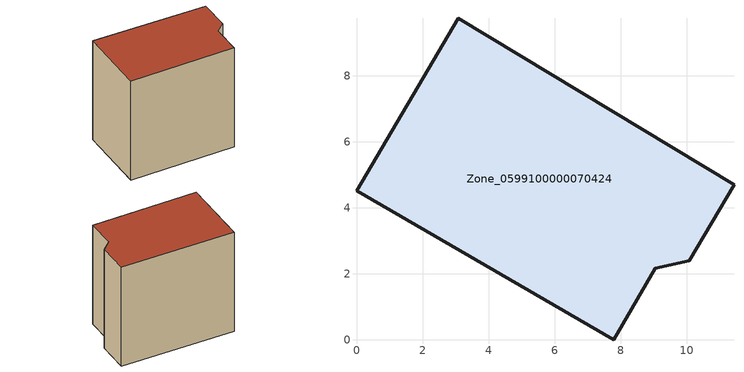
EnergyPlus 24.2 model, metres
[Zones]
Zone_0599100000070424
 floor ground (C_G): 0,4.51 3.08,9.74 11.44,4.7 10.08,2.4 9.05,2.16 7.79,0 z0
 wall outside (C_F): 3.08,9.74 0,4.51 7.79,0 9.05,2.16 10.08,2.4 11.44,4.7 3.08,9.74 z0:9.25
 roof outside (C_R): 11.44,4.7 3.08,9.74 0,4.51 7.79,0 9.05,2.16 10.08,2.4 z9.25
[BUILDING]
Pand.0599100000070424: North Axis=0; Terrain=City; Loads Convergence Tolerance Value=0.04; Temperature Convergence Tolerance Value=0.4; Solar Distribution=FullExterior; Maximum Number of Warmup Days=25; Minimum Number of Warmup Days=1
[Site:Location]
Rotterdam.The.Hague.AP_ZH_NLD Design_Conditions: Latitude=51.96; Longitude=4.45; Time Zone=1; Elevation=-4.5
[SITE:GROUNDTEMPERATURE:BUILDINGSURFACE]
18, 18, 18, 18, 18, 18, 18, 18, 18, 18, 18, 18
[MATERIAL] Thermal Absorptance=0.9; Solar Absorptance=0.7; Visible Absorptance=0.7
Name | Roughness | Thickness | Conductivity | Density | Specific Heat
G.TI.1946 | MediumSmooth | 0.15 | 1 | 540 | 1210
F.TI.1946 | Rough | 0.3 | 0.857143 | 1920 | 840
R.TI.1946 | MediumRough | 0.2 | 0.1 | 1500 | 1000
[CONSTRUCTION]
C_G: G.TI.1946
C_F: F.TI.1946
C_R: R.TI.1946
[ZONE]
Zone_0599100000070424: Type=1; Multiplier=1; Ceiling Height=Autocalculate; Volume=Autocalculate; Floor Area=autocalculate; Part of Total Floor Area=Yes
[ZONEINFILTRATION:DESIGNFLOWRATE]
Infil_Zone_0599100000070424: Zone or ZoneList or Space or SpaceList=Zone_0599100000070424; Schedule=AlwaysOn; Design Flow Rate Calculation Method=Flow/Area; Flow Rate per Floor Area=0.003; Constant Term Coefficient=1; Temperature Term Coefficient=0; Velocity Term Coefficient=0; Velocity Squared Term Coefficient=0
[HVACTEMPLATE:ZONE:IDEALLOADSAIRSYSTEM]
Zone_0599100000070424: Maximum Heating Supply Air Temperature=50; Minimum Cooling Supply Air Temperature=13; Maximum Heating Supply Air Humidity Ratio=0.0156; Minimum Cooling Supply Air Humidity Ratio=0.0077; Heating Limit=NoLimit; Cooling Limit=NoLimit; Dehumidification Control Type=ConstantSensibleHeatRatio; Cooling Sensible Heat Ratio=0.7; Dehumidification Setpoint=60; Humidification Control Type=None; Humidification Setpoint=30; Outdoor Air Method=None; Outdoor Air Flow Rate per Person=0.00944; Outdoor Air Flow Rate per Zone Floor Area=0; Outdoor Air Flow Rate per Zone=0; Demand Controlled Ventilation Type=None; Outdoor Air Economizer Type=NoEconomizer; Heat Recovery Type=None; Sensible Heat Recovery Effectiveness=0.7; Latent Heat Recovery Effectiveness=0.65
[ZONECONTROL:THERMOSTAT]
ThermostatControl_Zone_0599100000070424: Zone or ZoneList=Zone_0599100000070424; Control Type Schedule=DualSetpointControlType; Control 1=Thermostat_Zone_0599100000070424; Temperature Difference Between Cutout And Setpoint=0
[THERMOSTATSETPOINT:DUALSETPOINT]
Thermostat_Zone_0599100000070424: Heating Setpoint Temperature Schedule=HeatingSetpoint_Zone_0599100000070424; Cooling Setpoint Temperature Schedule=CoolingSetpoint_Zone_0599100000070424
[SCHEDULE:COMPACT]
HeatingSetpoint_Zone_0599100000070424: Through: 12/31, For: AllDays, Until: 24:00, 21
CoolingSetpoint_Zone_0599100000070424: Through: 12/31, For: AllDays, Until: 24:00, 24
DualSetpointControlType: Through: 12/31, For: AllDays, Until: 24:00, 4
AlwaysOn: Through: 12/31, For: AllDays, Until: 24:00, 1
